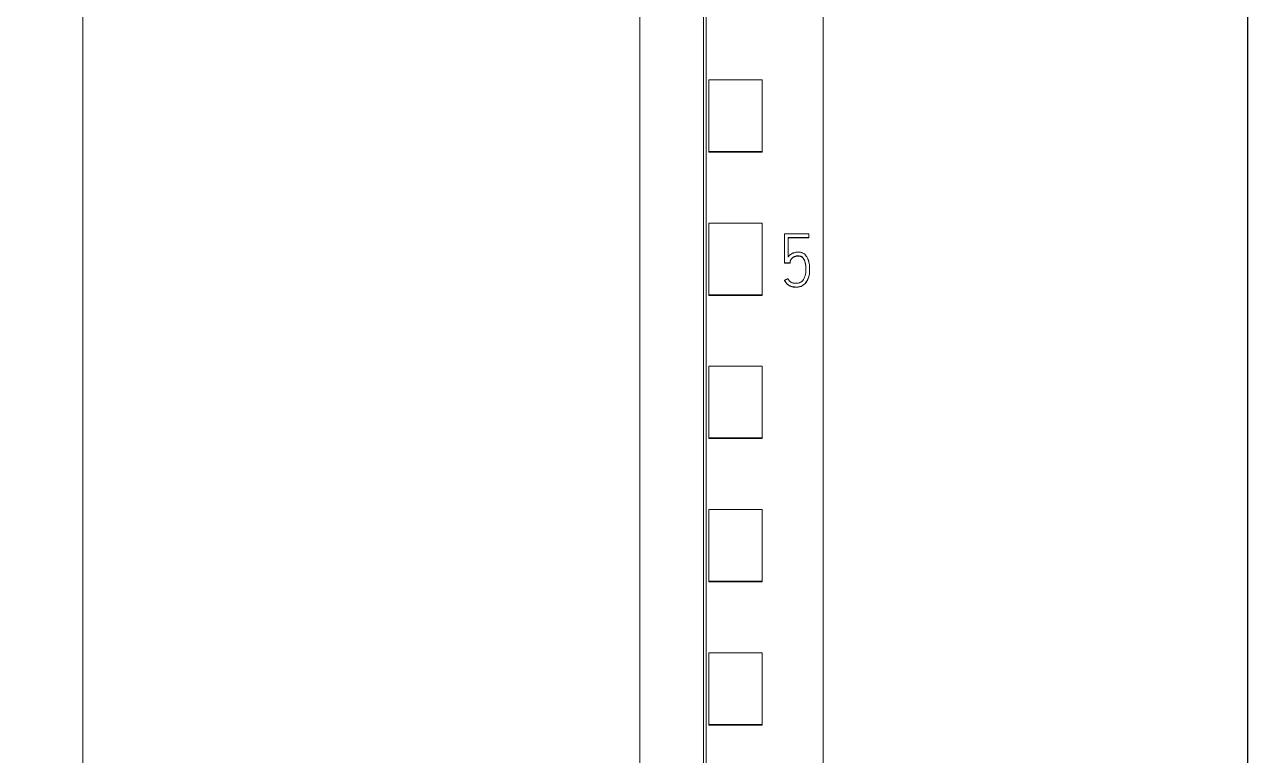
# Model space of a CAD drawing. Header units: millimetres. Extents: x 1359 to 3577, y 1333 to 3557.
# Drawn here: x 2910.47 to 2956.57, y 3272.48 to 3300.04 of the extents above; entities that cross this region are included whole.
import ezdxf

# ---------------------------------------------------------------- set-up
doc = ezdxf.new("R2010")
doc.units = ezdxf.units.MM
doc.set_wipeout_variables(frame=1)
doc.layers.add('000-PI-Oprema', color=30, linetype='Continuous', lineweight=5)
doc.layers.add('002-PI-Kabelska kanalica', color=150, linetype='Continuous')

# ---------------------------------------------------------------- blocks, each defined once
blk = doc.blocks.new('S7-1500 AQ HF - 6ES7532-5HF00-0AB0')
blk.add_wipeout([(0.1, 147), (34.8, 147), (34.8, 0), (0, 0.012)])
at = {"layer": '000-PI-Oprema', "color": 0, "linetype": 'ByBlock', "lineweight": 0}
for p, q in [((34.8, 134.681), (34.8, 21.262)), ((30.4, 23.585), (30.4, 132.4)), ((30.5, 112.178), (30.5, 114.881)), ((30.5, 114.881), (32.5, 114.881)), ((32.5, 112.178), (32.5, 114.881)), ((30.5, 112.178), (32.5, 112.178)), ((30.5, 112.149), (30.5, 112.178)), ((30.5, 112.149), (32.5, 112.149)), ((32.5, 112.149), (32.5, 112.178)), ((30.5, 106.777), (30.5, 109.479)), ((30.5, 109.479), (32.5, 109.479)), ((32.5, 106.777), (32.5, 109.479)), ((33.345, 109.07), (33.345, 107.976)), ((34.268, 109.07), (33.345, 109.07)), ((33.483, 108.197), (33.483, 108.932)), ((33.483, 108.932), (34.268, 108.932)), ((34.268, 108.926), (33.483, 108.926)), ((34.268, 108.932), (34.268, 109.07)), ((34.268, 108.932), (34.268, 108.926)), ((33.345, 107.976), (33.345, 107.97)), ((33.345, 107.976), (33.556, 107.976)), ((33.556, 107.97), (33.345, 107.97)), ((33.556, 107.976), (33.556, 107.97)), ((34.296, 107.712), (34.296, 107.718)), ((33.35, 107.321), (33.35, 107.315)), ((30.5, 106.749), (30.5, 106.777)), ((30.5, 106.777), (32.5, 106.777)), ((30.5, 106.749), (32.5, 106.749)), ((32.5, 106.749), (32.5, 106.777)), ((30.5, 101.375), (30.5, 104.078)), ((30.5, 104.078), (32.5, 104.078)), ((32.5, 101.375), (32.5, 104.078)), ((30.5, 101.349), (30.5, 101.375)), ((30.5, 101.375), (32.5, 101.375)), ((30.5, 101.349), (32.5, 101.349)), ((32.5, 101.349), (32.5, 101.375)), ((30.5, 95.974), (30.5, 98.676)), ((30.5, 98.676), (32.5, 98.676)), ((32.5, 95.974), (32.5, 98.676)), ((30.5, 95.949), (30.5, 95.974)), ((30.5, 95.974), (32.5, 95.974)), ((30.5, 95.949), (32.5, 95.949)), ((32.5, 95.949), (32.5, 95.974)), ((30.5, 90.572), (30.5, 93.274)), ((30.5, 93.274), (32.5, 93.274)), ((32.5, 90.572), (32.5, 93.274)), ((30.5, 90.549), (30.5, 90.572)), ((30.5, 90.572), (32.5, 90.572)), ((30.5, 90.549), (32.5, 90.549)), ((32.5, 90.549), (32.5, 90.572))]:
    blk.add_line(p, q, dxfattribs=at)
for points, knots in [([(30.3, 23.299), (30.3, 26.64), (30.3, 34.605), (30.3, 47.245), (30.3, 62.731), (30.3, 77.025), (30.3, 91.235), (30.3, 105.802), (30.3, 119.972), (30.3, 129.542), (30.3, 132.586)], [0, 0, 0, 0, 0.091483, 0.21812, 0.346206, 0.515858, 0.610111, 0.736264, 0.916066, 1, 1, 1, 1]), ([(6.9, 129.52), (6.9, 127.497), (6.9, 118.948), (6.9, 105.802), (6.9, 91.235), (6.9, 77.025), (6.9, 62.731), (6.9, 47.245), (6.9, 34.486), (6.9, 25.605), (6.9, 21.348), (6.9, 20.55)], [0, 0, 0, 0, 0.055935, 0.236292, 0.362833, 0.457376, 0.627551, 0.756032, 0.883059, 0.978086, 1, 1, 1, 1]), ([(27.9, 129.52), (27.9, 127.497), (27.9, 118.948), (27.9, 105.802), (27.9, 91.235), (27.9, 77.025), (27.9, 62.731), (27.9, 47.245), (27.9, 34.486), (27.9, 25.605), (27.9, 21.348), (27.9, 20.55)], [0, 0, 0, 0, 0.055935, 0.236292, 0.362833, 0.457376, 0.627551, 0.756032, 0.883059, 0.978086, 1, 1, 1, 1]), ([(33.35, 107.321), (33.363, 107.295), (33.376, 107.269), (33.4, 107.233), (33.409, 107.222), (33.428, 107.2), (33.438, 107.189), (33.459, 107.169), (33.471, 107.16), (33.494, 107.143), (33.506, 107.135), (33.531, 107.12), (33.544, 107.113), (33.57, 107.101), (33.584, 107.096), (33.611, 107.087), (33.625, 107.083), (33.654, 107.076), (33.668, 107.073), (33.697, 107.069), (33.712, 107.068), (33.734, 107.066), (33.741, 107.066), (33.756, 107.065), (33.763, 107.065), (33.785, 107.064), (33.799, 107.064), (33.829, 107.065), (33.843, 107.066), (33.872, 107.069), (33.887, 107.072), (33.916, 107.078), (33.93, 107.082), (33.972, 107.095), (33.999, 107.107), (34.037, 107.129), (34.05, 107.137), (34.074, 107.154), (34.085, 107.163), (34.107, 107.182), (34.117, 107.192), (34.137, 107.214), (34.147, 107.225), (34.174, 107.26), (34.19, 107.284), (34.211, 107.322), (34.217, 107.336), (34.23, 107.362), (34.236, 107.376), (34.252, 107.417), (34.261, 107.444), (34.275, 107.5), (34.281, 107.529), (34.288, 107.572), (34.29, 107.586), (34.292, 107.615), (34.294, 107.63), (34.296, 107.674), (34.296, 107.703), (34.296, 107.761), (34.294, 107.819), (34.288, 107.877), (34.28, 107.935), (34.276, 107.963), (34.266, 108.006), (34.263, 108.021), (34.255, 108.049), (34.251, 108.063), (34.237, 108.105), (34.226, 108.132), (34.207, 108.172), (34.2, 108.185), (34.185, 108.21), (34.177, 108.222), (34.152, 108.257), (34.132, 108.279), (34.088, 108.318), (34.063, 108.335), (34.023, 108.354), (34.01, 108.36), (33.981, 108.369), (33.967, 108.372), (33.938, 108.378), (33.924, 108.38), (33.894, 108.382), (33.879, 108.382), (33.85, 108.382), (33.835, 108.381), (33.806, 108.379), (33.792, 108.377), (33.763, 108.373), (33.748, 108.37), (33.72, 108.363), (33.705, 108.358), (33.677, 108.349), (33.664, 108.343), (33.637, 108.331), (33.624, 108.324), (33.599, 108.309), (33.587, 108.3), (33.563, 108.283), (33.552, 108.273), (33.531, 108.253), (33.52, 108.243), (33.501, 108.221), (33.492, 108.209), (33.483, 108.197)], [0, 0, 0, 0, 0.03125, 0.03125, 0.046875, 0.046875, 0.0625, 0.0625, 0.078125, 0.078125, 0.09375, 0.09375, 0.109375, 0.109375, 0.125, 0.125, 0.140625, 0.140625, 0.15625, 0.15625, 0.171875, 0.171875, 0.179687, 0.179687, 0.1875, 0.1875, 0.203125, 0.203125, 0.21875, 0.21875, 0.234375, 0.234375, 0.25, 0.25, 0.28125, 0.28125, 0.296875, 0.296875, 0.3125, 0.3125, 0.328125, 0.328125, 0.34375, 0.34375, 0.375, 0.375, 0.390625, 0.390625, 0.40625, 0.40625, 0.4375, 0.4375, 0.46875, 0.46875, 0.484375, 0.484375, 0.5, 0.5, 0.53125, 0.53125, 0.5625, 0.59375, 0.59375, 0.625, 0.625, 0.640625, 0.640625, 0.65625, 0.65625, 0.6875, 0.6875, 0.703125, 0.703125, 0.71875, 0.71875, 0.75, 0.75, 0.78125, 0.78125, 0.796875, 0.796875, 0.8125, 0.8125, 0.828125, 0.828125, 0.84375, 0.84375, 0.859375, 0.859375, 0.875, 0.875, 0.890625, 0.890625, 0.90625, 0.90625, 0.921875, 0.921875, 0.9375, 0.9375, 0.953125, 0.953125, 0.96875, 0.96875, 0.984375, 0.984375, 1, 1, 1, 1]), ([(33.556, 107.976), (33.557, 107.999), (33.559, 108.022), (33.568, 108.056), (33.572, 108.067), (33.581, 108.088), (33.587, 108.098), (33.599, 108.117), (33.606, 108.127), (33.617, 108.14), (33.621, 108.144), (33.629, 108.153), (33.633, 108.157), (33.655, 108.176), (33.674, 108.189), (33.704, 108.206), (33.715, 108.212), (33.736, 108.221), (33.747, 108.224), (33.78, 108.234), (33.803, 108.238), (33.838, 108.241), (33.849, 108.242), (33.872, 108.241), (33.884, 108.241), (33.919, 108.237), (33.941, 108.233), (33.969, 108.222), (33.974, 108.22), (33.985, 108.215), (33.99, 108.212), (34.004, 108.203), (34.013, 108.196), (34.026, 108.184), (34.03, 108.18), (34.038, 108.172), (34.05, 108.159), (34.059, 108.145), (34.072, 108.125), (34.077, 108.115), (34.088, 108.094), (34.093, 108.084), (34.106, 108.052), (34.113, 108.031), (34.126, 107.987), (34.132, 107.964), (34.139, 107.931), (34.141, 107.919), (34.145, 107.897), (34.149, 107.863), (34.152, 107.829), (34.155, 107.783), (34.156, 107.761), (34.157, 107.693), (34.155, 107.647), (34.148, 107.591), (34.147, 107.579), (34.143, 107.557), (34.141, 107.545), (34.133, 107.511), (34.127, 107.489), (34.112, 107.446), (34.103, 107.424), (34.083, 107.383), (34.071, 107.363), (34.044, 107.326), (34.03, 107.308), (34.005, 107.284), (33.996, 107.276), (33.978, 107.262), (33.968, 107.255), (33.949, 107.243), (33.939, 107.237), (33.917, 107.228), (33.906, 107.223), (33.873, 107.213), (33.85, 107.209), (33.815, 107.206), (33.804, 107.205), (33.781, 107.205), (33.769, 107.205), (33.735, 107.206), (33.712, 107.208), (33.678, 107.215), (33.666, 107.218), (33.644, 107.225), (33.633, 107.229), (33.612, 107.239), (33.602, 107.244), (33.582, 107.256), (33.572, 107.263), (33.544, 107.284), (33.528, 107.3), (33.507, 107.328), (33.5, 107.338), (33.488, 107.358), (33.483, 107.368), (33.478, 107.379)], [0, 0, 0, 0, 0.03125, 0.03125, 0.046875, 0.046875, 0.0625, 0.0625, 0.078125, 0.078125, 0.085937, 0.085937, 0.09375, 0.09375, 0.125, 0.125, 0.140625, 0.140625, 0.15625, 0.15625, 0.1875, 0.1875, 0.203125, 0.203125, 0.21875, 0.21875, 0.25, 0.25, 0.257812, 0.257812, 0.265625, 0.265625, 0.28125, 0.28125, 0.289062, 0.289062, 0.296875, 0.3125, 0.3125, 0.328125, 0.328125, 0.34375, 0.34375, 0.375, 0.375, 0.40625, 0.40625, 0.421875, 0.421875, 0.4375, 0.46875, 0.46875, 0.5, 0.5, 0.5625, 0.5625, 0.578125, 0.578125, 0.59375, 0.59375, 0.625, 0.625, 0.65625, 0.65625, 0.6875, 0.6875, 0.71875, 0.71875, 0.734375, 0.734375, 0.75, 0.75, 0.765625, 0.765625, 0.78125, 0.78125, 0.8125, 0.8125, 0.828125, 0.828125, 0.84375, 0.84375, 0.875, 0.875, 0.890625, 0.890625, 0.90625, 0.90625, 0.921875, 0.921875, 0.9375, 0.9375, 0.96875, 0.96875, 0.984375, 0.984375, 1, 1, 1, 1]), ([(34.157, 107.713), (34.157, 107.718), (34.157, 107.723), (34.156, 107.751), (34.155, 107.773), (34.153, 107.819), (34.151, 107.841), (34.143, 107.909), (34.134, 107.954), (34.115, 108.02), (34.107, 108.042), (34.09, 108.085), (34.08, 108.105), (34.062, 108.135), (34.055, 108.144), (34.041, 108.163), (34.033, 108.172), (34.016, 108.187), (34.007, 108.195), (33.992, 108.204), (33.987, 108.207), (33.977, 108.213), (33.972, 108.215), (33.955, 108.221), (33.944, 108.225), (33.921, 108.23), (33.91, 108.232), (33.887, 108.234), (33.875, 108.235), (33.852, 108.235), (33.84, 108.235), (33.817, 108.233), (33.805, 108.232), (33.782, 108.228), (33.748, 108.22), (33.716, 108.207), (33.685, 108.19), (33.675, 108.184), (33.657, 108.17), (33.648, 108.163), (33.63, 108.148), (33.622, 108.139), (33.611, 108.126), (33.607, 108.121), (33.6, 108.112), (33.597, 108.107), (33.587, 108.093), (33.582, 108.082), (33.572, 108.061), (33.569, 108.05), (33.559, 108.016), (33.557, 107.993), (33.556, 107.97)], [0, 0, 0, 0, 0.013624, 0.013624, 0.075273, 0.075273, 0.136921, 0.136921, 0.260218, 0.260218, 0.321867, 0.321867, 0.383515, 0.383515, 0.414339, 0.414339, 0.445164, 0.445164, 0.475988, 0.475988, 0.4914, 0.4914, 0.506812, 0.506812, 0.537636, 0.537636, 0.568461, 0.568461, 0.599285, 0.599285, 0.630109, 0.630109, 0.660933, 0.660933, 0.691758, 0.753406, 0.753406, 0.78423, 0.78423, 0.815055, 0.815055, 0.845879, 0.845879, 0.861291, 0.861291, 0.876703, 0.876703, 0.907527, 0.907527, 0.938352, 0.938352, 1, 1, 1, 1]), ([(34.296, 107.712), (34.296, 107.69), (34.296, 107.669), (34.294, 107.619), (34.291, 107.59), (34.285, 107.547), (34.283, 107.532), (34.277, 107.504), (34.274, 107.489), (34.263, 107.447), (34.255, 107.419), (34.234, 107.364), (34.222, 107.337), (34.194, 107.285), (34.179, 107.261), (34.152, 107.226), (34.143, 107.214), (34.124, 107.193), (34.113, 107.182), (34.081, 107.152), (34.057, 107.135), (34.019, 107.112), (34.006, 107.105), (33.98, 107.093), (33.966, 107.087), (33.924, 107.073), (33.896, 107.066), (33.852, 107.06), (33.837, 107.059), (33.808, 107.058), (33.793, 107.058), (33.764, 107.059), (33.749, 107.059), (33.72, 107.061), (33.705, 107.062), (33.676, 107.066), (33.661, 107.068), (33.632, 107.075), (33.618, 107.079), (33.59, 107.087), (33.576, 107.093), (33.549, 107.104), (33.536, 107.111), (33.511, 107.126), (33.498, 107.134), (33.474, 107.151), (33.463, 107.161), (33.441, 107.18), (33.431, 107.191), (33.411, 107.213), (33.402, 107.225), (33.377, 107.262), (33.363, 107.288), (33.35, 107.315)], [0, 0, 0, 0, 0.044434, 0.044434, 0.104157, 0.104157, 0.134018, 0.134018, 0.16388, 0.16388, 0.223602, 0.223602, 0.283325, 0.283325, 0.343048, 0.343048, 0.37291, 0.37291, 0.402771, 0.402771, 0.462494, 0.462494, 0.492355, 0.492355, 0.522217, 0.522217, 0.58194, 0.58194, 0.611801, 0.611801, 0.641663, 0.641663, 0.671524, 0.671524, 0.701386, 0.701386, 0.731247, 0.731247, 0.761108, 0.761108, 0.79097, 0.79097, 0.820831, 0.820831, 0.850693, 0.850693, 0.880554, 0.880554, 0.910416, 0.910416, 0.940277, 0.940277, 1, 1, 1, 1])]:
    blk.add_open_spline(points, degree=3, knots=knots, dxfattribs=at)
blk.add_rational_spline([(33.478, 107.379), (33.414, 107.35), (33.35, 107.321)], [0.500000038028, 0.499999961972, 0.500000038028], degree=2, dxfattribs=at)
blk = doc.blocks.new('6ES7590-1AB60-0AA0-montažna za 1500')
blk.add_line((46379.794, 47128.096), (46379.794, 47082.837))

msp = doc.modelspace()

# ---------------------------------------------------------------- block references
msp.add_blockref('6ES7590-1AB60-0AA0-montažna za 1500', (-43423.223, -43814.604))

# ---------------------------------------------------------------- next in the draw order: block references
at = {"layer": '002-PI-Kabelska kanalica', "color": 0, "linetype": 'ByBlock', "lineweight": 0}
msp.add_blockref('S7-1500 AQ HF - 6ES7532-5HF00-0AB0', (2905.771, 3183.076), dxfattribs=at)

doc.saveas('drawing.dxf')
